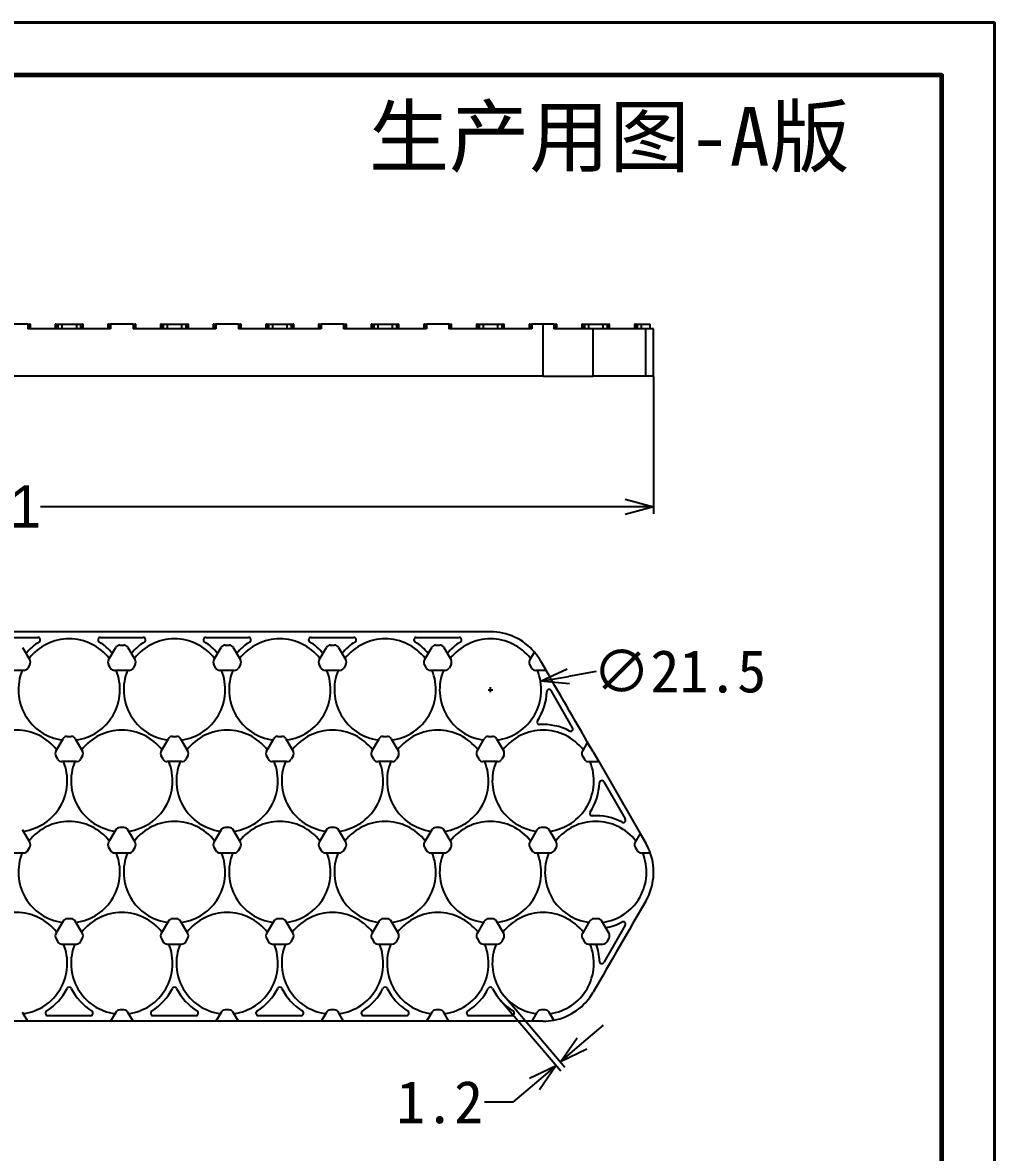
# Model space of a CAD drawing. Header units: millimetres. Extents: x 185 to 845, y 151 to 621.
# Drawn here: x 639.5 to 845.3, y 378.6 to 617.9 of the extents above; entities that cross this region are included whole.
import ezdxf
from ezdxf.lldxf.tags import DXFTag

# ---------------------------------------------------------------- set-up
doc = ezdxf.new("R2010")
doc.units = ezdxf.units.MM
doc.layers.add('dash', color=4, linetype='DASHED')
doc.layers.add('title-ifrm', color=6, linetype='Continuous', lineweight=60)
doc.layers.add('title-ofrm', color=5, linetype='Continuous', lineweight=40)
doc.styles.get("Standard").update_dxf_attribs({"font": 'simfang.ttf'})
tags = doc.linetypes.add('DASHED', pattern=[25.72, 12.86, -12.86]).pattern_tags.tags
tags[6:7] = [DXFTag(74, 4), DXFTag(75, 0), DXFTag(340, '0'), DXFTag(46, 0.0), DXFTag(50, 0.0), DXFTag(44, 0.0), DXFTag(45, 0.0)]
tags[4:5] = [DXFTag(74, 4), DXFTag(75, 0), DXFTag(340, '0'), DXFTag(46, 0.0), DXFTag(50, 0.0), DXFTag(44, 0.0), DXFTag(45, 0.0)]
doc.dimstyles.new('快速标注样式', dxfattribs={"dimtxt": 9, "dimasz": 6, "dimexe": 1.5, "dimexo": 0.1, "dimgap": 0.8, "dimtad": 0, "dimtih": 1, "dimtoh": 1, "dimdec": 1, "dimdsep": 46, "dimtxsty": 'Standard', "dimblk": 'OPEN30', "dimcen": 0.5, "dimclrd": 3, "dimclre": 3, "dimclrt": 3, "dimadec": 0, "dimazin": 0, "dimtfac": 1, "dimtdec": 1, "dimtofl": 0, "dimtmove": 0, "dimatfit": 3, "dimfxl": 1, "dimarcsym": 0})

# ---------------------------------------------------------------- blocks, each defined once
blk = doc.blocks.new('_Open30')
at = {"color": 0, "linetype": 'ByBlock', "lineweight": -2}
for p, q in [((-1, 0.268), (0, 0)), ((0, 0), (-1, -0.268)), ((0, 0), (-1, 0))]:
    blk.add_line(p, q, dxfattribs=at)
blk = doc.blocks.new('*D8')
at = {"color": 3, "lineweight": -2, "transparency": 16777216}
for p, q in [((469.88, 542.9), (469.88, 513.83)), ((773.13, 542.9), (773.13, 513.83)), ((475.88, 515.33), (599.71, 515.33)), ((767.13, 515.33), (643.3, 515.33))]:
    blk.add_line(p, q, dxfattribs=at)
at = {"layer": 'Defpoints', "color": 0, "lineweight": -3, "transparency": 16777216}
for p in [(469.88, 543), (773.13, 543), (773.13, 515.33)]:
    blk.add_point(p, dxfattribs=at)
at = {"color": 3, "lineweight": -2, "transparency": 16777216, "xscale": 6, "yscale": 6, "zscale": 6, "rotation": 180}
blk.add_blockref('_Open30', (469.88, 515.33), dxfattribs=at)
at = {"color": 3, "lineweight": -2, "transparency": 16777216, "xscale": 6, "yscale": 6, "zscale": 6}
blk.add_blockref('_Open30', (773.13, 515.33), dxfattribs=at)
at = {"color": 3, "lineweight": -3, "transparency": 16777216, "insert": (621.5, 515.33), "char_height": 9, "attachment_point": 5}
blk.add_mtext('303.3{\\fFZYaoTi|b0|i0|c134|p2;%%P1}', dxfattribs=at)
blk = doc.blocks.new('*D9')
at = {"color": 3, "lineweight": -2, "transparency": 16777216}
for p, q in [((761, 480.46), (755.09, 479.44)), ((738.08, 476.62), (739.08, 476.62)), ((738.58, 476.12), (738.58, 477.12))]:
    blk.add_line(p, q, dxfattribs=at)
at = {"layer": 'Defpoints', "color": 0, "lineweight": -3, "transparency": 16777216}
for p in [(749.17, 478.43), (727.98, 474.81)]:
    blk.add_point(p, dxfattribs=at)
at = {"color": 3, "lineweight": -2, "transparency": 16777216, "xscale": 6, "yscale": 6, "zscale": 6, "rotation": 189.7102642286873}
blk.add_blockref('_Open30', (749.17, 478.43), dxfattribs=at)
at = {"color": 3, "lineweight": -3, "transparency": 16777216, "insert": (778.6, 480.46), "char_height": 9, "attachment_point": 5}
blk.add_mtext('∅21.5', dxfattribs=at)
blk = doc.blocks.new('*D10')
at = {"color": 3, "lineweight": -2, "transparency": 16777216}
for p, q in [((741.61, 411.63), (754.37, 396.67)), ((740.7, 410.85), (753.46, 395.89)), ((757.97, 401.71), (762.53, 405.6)), ((747.92, 393.14), (743.36, 389.25)), ((743.36, 389.25), (737.36, 389.25))]:
    blk.add_line(p, q, dxfattribs=at)
at = {"layer": 'Defpoints', "color": 0, "lineweight": -3, "transparency": 16777216}
for p in [(741.55, 411.71), (740.64, 410.93), (752.49, 397.03)]:
    blk.add_point(p, dxfattribs=at)
at = {"color": 3, "lineweight": -2, "transparency": 16777216, "xscale": 6, "yscale": 6, "zscale": 6}
for p, rotation in [((753.4, 397.81), 220.4651813235711), ((752.49, 397.03), 40.46518132357109)]:
    blk.add_blockref('_Open30', p, dxfattribs=dict(at, rotation=rotation))
at = {"color": 3, "lineweight": -3, "transparency": 16777216, "insert": (727.84, 389.25), "char_height": 9, "attachment_point": 5}
blk.add_mtext('1.2', dxfattribs=at)

msp = doc.modelspace()

# ---------------------------------------------------------------- linework, layer by layer
at = {"color": 0, "linetype": 'Continuous', "lineweight": -3}
for p, q in [((640.6, 554), (635.86, 554)), ((640.6, 554), (640.62, 554)), ((640.6, 554), (640.6, 553)), ((658.16, 553), (640.6, 553)), ((640.62, 554), (641.04, 554)), ((640.62, 554), (640.62, 553)), ((641.17, 554), (641.04, 554)), ((641.04, 554), (641.04, 553)), ((641.17, 553), (641.17, 554)), ((646.43, 554), (646.43, 553)), ((646.56, 554), (646.43, 554)), ((646.56, 554), (646.98, 554)), ((646.56, 554), (646.56, 553)), ((646.98, 554), (647.85, 554)), ((646.98, 554), (646.98, 553)), ((647.85, 554), (650.9, 554)), ((647.85, 554), (647.85, 553)), ((650.9, 554), (651.77, 554)), ((650.9, 554), (650.9, 553)), ((651.77, 554), (652.19, 554)), ((651.77, 554), (651.77, 553)), ((652.32, 554), (652.19, 554)), ((652.19, 554), (652.19, 553)), ((652.32, 553), (652.32, 554)), ((657.58, 554), (657.58, 553)), ((657.71, 554), (657.58, 554)), ((657.71, 554), (658.13, 554)), ((657.71, 554), (657.71, 553)), ((658.13, 554), (658.16, 554)), ((658.13, 554), (658.13, 553)), ((662.9, 554), (658.16, 554)), ((658.16, 553), (658.16, 554)), ((662.9, 554), (662.92, 554)), ((662.9, 554), (662.9, 553)), ((680.46, 553), (662.9, 553)), ((662.92, 554), (663.34, 554)), ((662.92, 554), (662.92, 553)), ((663.47, 554), (663.34, 554)), ((663.34, 554), (663.34, 553)), ((663.47, 553), (663.47, 554)), ((668.73, 554), (668.73, 553)), ((668.86, 554), (668.73, 554)), ((668.86, 554), (669.28, 554)), ((668.86, 554), (668.86, 553)), ((669.28, 554), (670.15, 554)), ((669.28, 554), (669.28, 553)), ((670.15, 554), (673.2, 554)), ((670.15, 554), (670.15, 553)), ((673.2, 554), (674.07, 554)), ((673.2, 554), (673.2, 553)), ((674.07, 554), (674.49, 554)), ((674.07, 554), (674.07, 553)), ((674.62, 554), (674.49, 554)), ((674.49, 554), (674.49, 553)), ((674.62, 553), (674.62, 554)), ((679.88, 554), (679.88, 553)), ((680.01, 554), (679.88, 554)), ((680.01, 554), (680.43, 554)), ((680.01, 554), (680.01, 553)), ((680.43, 554), (680.46, 554)), ((680.43, 554), (680.43, 553)), ((680.46, 553), (680.46, 554)), ((685.2, 554), (680.46, 554)), ((685.2, 554), (685.22, 554)), ((685.2, 554), (685.2, 553)), ((702.76, 553), (685.2, 553)), ((685.22, 554), (685.64, 554)), ((685.22, 554), (685.22, 553)), ((685.77, 554), (685.64, 554)), ((685.64, 554), (685.64, 553)), ((685.77, 553), (685.77, 554)), ((691.03, 554), (691.03, 553)), ((691.16, 554), (691.03, 554)), ((691.16, 554), (691.58, 554)), ((691.16, 554), (691.16, 553)), ((691.58, 554), (692.45, 554)), ((691.58, 554), (691.58, 553)), ((692.45, 554), (695.5, 554)), ((692.45, 554), (692.45, 553)), ((695.5, 554), (696.37, 554)), ((695.5, 554), (695.5, 553)), ((696.37, 554), (696.79, 554)), ((696.37, 554), (696.37, 553)), ((696.92, 554), (696.79, 554)), ((696.79, 554), (696.79, 553)), ((696.92, 553), (696.92, 554)), ((702.18, 554), (702.18, 553)), ((702.31, 554), (702.18, 554)), ((702.31, 554), (702.73, 554)), ((702.31, 554), (702.31, 553)), ((702.73, 554), (702.76, 554)), ((702.73, 554), (702.73, 553)), ((707.5, 554), (702.76, 554)), ((702.76, 553), (702.76, 554)), ((707.5, 554), (707.52, 554)), ((707.5, 554), (707.5, 553)), ((725.06, 553), (707.5, 553)), ((707.52, 554), (707.94, 554)), ((707.52, 554), (707.52, 553)), ((708.07, 554), (707.94, 554)), ((707.94, 554), (707.94, 553)), ((708.07, 553), (708.07, 554)), ((713.33, 554), (713.33, 553)), ((713.46, 554), (713.33, 554)), ((713.46, 554), (713.88, 554)), ((713.46, 554), (713.46, 553)), ((713.88, 554), (714.75, 554)), ((713.88, 554), (713.88, 553)), ((714.75, 554), (717.8, 554)), ((714.75, 554), (714.75, 553)), ((717.8, 554), (718.67, 554)), ((717.8, 554), (717.8, 553)), ((718.67, 554), (719.09, 554)), ((718.67, 554), (718.67, 553)), ((719.22, 554), (719.09, 554)), ((719.09, 554), (719.09, 553)), ((719.22, 553), (719.22, 554)), ((724.48, 554), (724.48, 553)), ((724.61, 554), (724.48, 554)), ((724.61, 554), (725.03, 554)), ((724.61, 554), (724.61, 553)), ((725.03, 554), (725.06, 554)), ((725.03, 554), (725.03, 553)), ((729.8, 554), (725.06, 554)), ((725.06, 553), (725.06, 554)), ((729.8, 554), (729.82, 554)), ((729.8, 554), (729.8, 553)), ((747.36, 553), (729.8, 553)), ((729.82, 554), (730.24, 554)), ((729.82, 554), (729.82, 553)), ((730.37, 554), (730.24, 554)), ((730.24, 554), (730.24, 553)), ((730.37, 553), (730.37, 554)), ((735.63, 554), (735.63, 553)), ((735.76, 554), (735.63, 554)), ((735.76, 554), (736.18, 554)), ((735.76, 554), (735.76, 553)), ((736.18, 554), (737.05, 554)), ((736.18, 554), (736.18, 553)), ((737.05, 554), (740.1, 554)), ((737.05, 554), (737.05, 553)), ((740.1, 554), (740.97, 554)), ((740.1, 554), (740.1, 553)), ((740.97, 554), (741.39, 554)), ((740.97, 554), (740.97, 553)), ((741.52, 554), (741.39, 554)), ((741.39, 554), (741.39, 553)), ((741.52, 553), (741.52, 554)), ((746.78, 554), (746.78, 553)), ((746.91, 554), (746.78, 554)), ((746.91, 554), (747.33, 554)), ((746.91, 554), (746.91, 553)), ((747.33, 554), (747.36, 554)), ((747.33, 554), (747.33, 553)), ((749.73, 554), (747.36, 554)), ((747.36, 553), (747.36, 554)), ((751.98, 554), (749.73, 554)), ((749.73, 543), (749.73, 554)), ((751.98, 554), (752.12, 554)), ((751.98, 554), (751.98, 553)), ((760.34, 553), (751.98, 553)), ((752.12, 554), (752.54, 554)), ((752.12, 554), (752.12, 553)), ((752.67, 554), (752.54, 554)), ((752.54, 554), (752.54, 553)), ((752.67, 553), (752.67, 554)), ((757.93, 554), (757.93, 553)), ((758.06, 554), (757.93, 554)), ((758.06, 554), (758.48, 554)), ((758.06, 554), (758.06, 553)), ((758.48, 554), (759.35, 554)), ((758.48, 554), (758.48, 553)), ((759.35, 554), (762.4, 554)), ((759.35, 554), (759.35, 553)), ((760.34, 543), (760.34, 553)), ((762.4, 554), (763.27, 554)), ((762.4, 554), (762.4, 553)), ((763.27, 554), (763.69, 554)), ((763.27, 554), (763.27, 553)), ((763.82, 554), (763.69, 554)), ((763.69, 554), (763.69, 553)), ((763.82, 553), (763.82, 554)), ((769.08, 554), (769.08, 553)), ((769.21, 554), (769.08, 554)), ((769.21, 554), (769.63, 554)), ((769.21, 554), (769.21, 553)), ((769.63, 554), (770.5, 554)), ((769.63, 554), (769.63, 553)), ((770.5, 554), (772.43, 554)), ((770.5, 554), (770.5, 553)), ((773.13, 553), (771.49, 553)), ((771.49, 543), (771.49, 553)), ((772.43, 553), (772.43, 554)), ((773.13, 543), (773.13, 553)), ((749.73, 543), (618.03, 543)), ((749.73, 543), (760.34, 543)), ((771.49, 543), (760.34, 543)), ((773.13, 543), (771.49, 543))]:
    msp.add_line(p, q, dxfattribs=at)
at = {"lineweight": -3}
for p, q in [((738.58, 488.87), (582.48, 488.87)), ((633.69, 487.67), (642.77, 487.67)), ((655.99, 487.67), (665.07, 487.67)), ((660.1, 486.05), (660.95, 486.05)), ((678.29, 487.67), (687.37, 487.67)), ((682.4, 486.05), (683.25, 486.05)), ((700.59, 487.67), (709.67, 487.67)), ((704.7, 486.05), (705.55, 486.05)), ((722.89, 487.67), (731.97, 487.67)), ((727, 486.05), (727.85, 486.05)), ((639.52, 485.55), (641.04, 482.92)), ((657.72, 482.92), (659.24, 485.55)), ((661.82, 485.55), (663.34, 482.92)), ((680.02, 482.92), (681.54, 485.55)), ((684.12, 485.55), (685.64, 482.92)), ((702.32, 482.92), (703.84, 485.55)), ((706.42, 485.55), (707.94, 482.92)), ((724.62, 482.92), (726.14, 485.55)), ((728.72, 485.55), (730.24, 482.92)), ((746.92, 482.92), (747.88, 484.59)), ((641.04, 481.92), (640.62, 481.19)), ((658.13, 481.19), (657.71, 481.92)), ((663.34, 481.92), (662.92, 481.19)), ((680.43, 481.19), (680.01, 481.92)), ((685.64, 481.92), (685.22, 481.19)), ((702.73, 481.19), (702.31, 481.92)), ((707.94, 481.92), (707.52, 481.19)), ((725.03, 481.19), (724.61, 481.92)), ((730.24, 481.92), (729.82, 481.19)), ((747.33, 481.19), (746.91, 481.92)), ((749.19, 482.74), (750.37, 480.69)), ((639.75, 480.69), (636.7, 480.69)), ((662.05, 480.69), (659, 480.69)), ((684.35, 480.69), (681.3, 480.69)), ((706.65, 480.69), (703.6, 480.69)), ((728.95, 480.69), (725.9, 480.69)), ((750.37, 480.69), (748.2, 480.69)), ((755.99, 468.56), (751.45, 476.42)), ((648.95, 466.74), (649.8, 466.74)), ((671.25, 466.74), (672.1, 466.74)), ((693.55, 466.74), (694.4, 466.74)), ((715.85, 466.74), (716.7, 466.74)), ((738.15, 466.74), (739, 466.74)), ((646.57, 463.61), (648.09, 466.24)), ((650.67, 466.24), (652.19, 463.61)), ((668.87, 463.61), (670.39, 466.24)), ((672.97, 466.24), (674.49, 463.61)), ((691.17, 463.61), (692.69, 466.24)), ((695.27, 466.24), (696.79, 463.61)), ((713.47, 463.61), (714.99, 466.24)), ((717.57, 466.24), (719.09, 463.61)), ((735.77, 463.61), (737.29, 466.24)), ((739.87, 466.24), (741.39, 463.61)), ((759.03, 465.28), (758.07, 463.61)), ((646.98, 461.88), (646.56, 462.61)), ((652.19, 462.61), (651.77, 461.88)), ((669.28, 461.88), (668.86, 462.61)), ((674.49, 462.61), (674.07, 461.88)), ((691.58, 461.88), (691.16, 462.61)), ((696.79, 462.61), (696.37, 461.88)), ((713.88, 461.88), (713.46, 462.61)), ((719.09, 462.61), (718.67, 461.88)), ((736.18, 461.88), (735.76, 462.61)), ((741.39, 462.61), (740.97, 461.88)), ((758.06, 462.61), (758.48, 461.88)), ((760.34, 463.43), (761.52, 461.38)), ((650.9, 461.38), (647.85, 461.38)), ((673.2, 461.38), (670.15, 461.38)), ((695.5, 461.38), (692.45, 461.38)), ((717.8, 461.38), (714.75, 461.38)), ((740.1, 461.38), (737.05, 461.38)), ((759.35, 461.38), (761.52, 461.38)), ((761.52, 461.38), (770.3, 446.17)), ((762.6, 457.11), (767.14, 449.24)), ((660.95, 447.42), (660.1, 447.42)), ((683.25, 447.42), (682.4, 447.42)), ((705.55, 447.42), (704.7, 447.42)), ((727.85, 447.42), (727, 447.42)), ((750.15, 447.42), (749.3, 447.42)), ((641.04, 444.3), (639.52, 446.93)), ((659.24, 446.93), (657.72, 444.3)), ((663.34, 444.3), (661.82, 446.93)), ((681.54, 446.93), (680.02, 444.3)), ((685.64, 444.3), (684.12, 446.93)), ((703.84, 446.93), (702.32, 444.3)), ((707.94, 444.3), (706.42, 446.93)), ((726.14, 446.93), (724.62, 444.3)), ((730.24, 444.3), (728.72, 446.93)), ((748.44, 446.93), (746.92, 444.3)), ((752.54, 444.3), (751.02, 446.93)), ((770.3, 446.17), (769.22, 444.3)), ((770.3, 446.17), (771.49, 444.12)), ((640.62, 442.57), (641.04, 443.3)), ((657.71, 443.3), (658.13, 442.57)), ((662.92, 442.57), (663.34, 443.3)), ((680.01, 443.3), (680.43, 442.57)), ((685.22, 442.57), (685.64, 443.3)), ((702.31, 443.3), (702.73, 442.57)), ((707.52, 442.57), (707.94, 443.3)), ((724.61, 443.3), (725.03, 442.57)), ((729.82, 442.57), (730.24, 443.3)), ((746.91, 443.3), (747.33, 442.57)), ((752.12, 442.57), (752.54, 443.3)), ((769.21, 443.3), (769.63, 442.57)), ((636.7, 442.07), (639.75, 442.07)), ((659, 442.07), (662.05, 442.07)), ((681.3, 442.07), (684.35, 442.07)), ((703.6, 442.07), (706.65, 442.07)), ((725.9, 442.07), (728.95, 442.07)), ((748.2, 442.07), (751.25, 442.07)), ((770.5, 442.07), (772.43, 442.07)), ((648.09, 427.61), (646.57, 424.99)), ((649.8, 428.11), (648.95, 428.11)), ((652.19, 424.99), (650.67, 427.61)), ((670.39, 427.61), (668.87, 424.99)), ((672.1, 428.11), (671.25, 428.11)), ((674.49, 424.99), (672.97, 427.61)), ((692.69, 427.61), (691.17, 424.99)), ((694.4, 428.11), (693.55, 428.11)), ((696.79, 424.99), (695.27, 427.61)), ((714.99, 427.61), (713.47, 424.99)), ((716.7, 428.11), (715.85, 428.11)), ((719.09, 424.99), (717.57, 427.61)), ((737.29, 427.61), (735.77, 424.99)), ((739, 428.11), (738.15, 428.11)), ((741.39, 424.99), (739.87, 427.61)), ((759.59, 427.61), (758.07, 424.99)), ((761.3, 428.11), (760.45, 428.11)), ((763.69, 424.99), (762.17, 427.61)), ((767.14, 426.75), (762.6, 418.88)), ((646.56, 423.99), (646.98, 423.26)), ((651.77, 423.26), (652.19, 423.99)), ((668.86, 423.99), (669.28, 423.26)), ((674.07, 423.26), (674.49, 423.99)), ((691.16, 423.99), (691.58, 423.26)), ((696.37, 423.26), (696.79, 423.99)), ((713.46, 423.99), (713.88, 423.26)), ((718.67, 423.26), (719.09, 423.99)), ((735.76, 423.99), (736.18, 423.26)), ((740.97, 423.26), (741.39, 423.99)), ((758.06, 423.99), (758.48, 423.26)), ((763.27, 423.26), (763.69, 423.99)), ((647.85, 422.75), (650.9, 422.75)), ((670.15, 422.75), (673.2, 422.75)), ((692.45, 422.75), (695.5, 422.75)), ((714.75, 422.75), (717.8, 422.75)), ((737.05, 422.75), (740.1, 422.75)), ((759.35, 422.75), (762.4, 422.75)), ((640.6, 406.43), (639.52, 408.3)), ((644.84, 407.63), (653.92, 407.63)), ((659.24, 408.3), (658.16, 406.43)), ((660.95, 408.8), (660.1, 408.8)), ((662.9, 406.43), (661.82, 408.3)), ((667.14, 407.63), (676.22, 407.63)), ((681.54, 408.3), (680.46, 406.43)), ((683.25, 408.8), (682.4, 408.8)), ((685.2, 406.43), (684.12, 408.3)), ((689.44, 407.63), (698.52, 407.63)), ((703.84, 408.3), (702.76, 406.43)), ((705.55, 408.8), (704.7, 408.8)), ((707.5, 406.43), (706.42, 408.3)), ((711.74, 407.63), (720.82, 407.63)), ((726.14, 408.3), (725.06, 406.43)), ((727.85, 408.8), (727, 408.8)), ((729.8, 406.43), (728.72, 408.3)), ((734.04, 407.63), (743.12, 407.63)), ((748.44, 408.3), (747.36, 406.43)), ((750.15, 408.8), (749.3, 408.8)), ((751.98, 406.64), (751.02, 408.3)), ((640.6, 406.43), (635.86, 406.43)), ((658.16, 406.43), (640.6, 406.43)), ((662.9, 406.43), (658.16, 406.43)), ((680.46, 406.43), (662.9, 406.43)), ((685.2, 406.43), (680.46, 406.43)), ((702.76, 406.43), (685.2, 406.43)), ((707.5, 406.43), (702.76, 406.43)), ((725.06, 406.43), (707.5, 406.43)), ((729.8, 406.43), (725.06, 406.43)), ((747.36, 406.43), (729.8, 406.43)), ((749.73, 406.43), (747.36, 406.43))]:
    msp.add_line(p, q, dxfattribs=at)
for centre, radius, start, end in [((738.58, 476.62), 12.25, 40.5814, 90), ((649.38, 476.62), 11.95, 122.0711, 139.924), ((649.38, 476.62), 10.75, 37.751, 142.249), ((642.77, 487.17), 0.5, 302.0711, 90), ((655.99, 487.17), 0.5, 90, 237.9289), ((649.38, 476.62), 11.95, 40.076, 57.9289), ((660.1, 485.05), 1, 90, 149.9136), ((660.95, 485.05), 1, 30.0864, 90), ((671.68, 476.62), 11.95, 122.0711, 139.924), ((671.68, 476.62), 10.75, 37.751, 142.249), ((665.07, 487.17), 0.5, 302.0711, 90), ((678.29, 487.17), 0.5, 90, 237.9289), ((671.68, 476.62), 11.95, 40.076, 57.9289), ((682.4, 485.05), 1, 90, 149.9136), ((683.25, 485.05), 1, 30.0864, 90), ((693.98, 476.62), 11.95, 122.0711, 139.924), ((693.98, 476.62), 10.75, 37.751, 142.249), ((687.37, 487.17), 0.5, 302.0711, 90), ((700.59, 487.17), 0.5, 90, 237.9289), ((693.98, 476.62), 11.95, 40.076, 57.9289), ((704.7, 485.05), 1, 90, 149.9136), ((705.55, 485.05), 1, 30.0864, 90), ((716.28, 476.62), 11.95, 122.0711, 139.924), ((716.28, 476.62), 10.75, 37.751, 142.249), ((709.67, 487.17), 0.5, 302.0711, 90), ((722.89, 487.17), 0.5, 90, 237.9289), ((716.28, 476.62), 11.95, 40.076, 57.9289), ((727, 485.05), 1, 90, 149.9136), ((727.85, 485.05), 1, 30.0864, 90), ((738.58, 476.62), 11.95, 122.0711, 139.924), ((738.58, 476.62), 10.75, 37.751, 142.249), ((731.97, 487.17), 0.5, 302.0711, 90), ((738.58, 476.62), 12.25, 30, 40.5814), ((639.75, 481.69), 1, 270, 330.1728), ((640.17, 482.42), 1, 330.1728, 30.0864), ((658.58, 482.42), 1, 149.9136, 209.8272), ((659, 481.69), 1, 209.8272, 270), ((662.05, 481.69), 1, 270, 330.1728), ((662.47, 482.42), 1, 330.1728, 30.0864), ((680.88, 482.42), 1, 149.9136, 209.8272), ((681.3, 481.69), 1, 209.8272, 270), ((684.35, 481.69), 1, 270, 330.1728), ((684.77, 482.42), 1, 330.1728, 30.0864), ((703.18, 482.42), 1, 149.9136, 209.8272), ((703.6, 481.69), 1, 209.8272, 270), ((706.65, 481.69), 1, 270, 330.1728), ((707.07, 482.42), 1, 330.1728, 30.0864), ((725.48, 482.42), 1, 149.9136, 209.8272), ((725.9, 481.69), 1, 209.8272, 270), ((728.95, 481.69), 1, 270, 330.1728), ((729.37, 482.42), 1, 330.1728, 30.0864), ((747.78, 482.42), 1, 149.9136, 209.8272), ((748.2, 481.69), 1, 209.8272, 270), ((649.38, 476.62), 10.75, 157.7522, 262.2699), ((649.38, 476.62), 10.75, 277.7301, 22.2478), ((671.68, 476.62), 10.75, 157.7522, 262.2699), ((671.68, 476.62), 10.75, 277.7301, 22.2478), ((693.98, 476.62), 10.75, 157.7522, 262.2699), ((693.98, 476.62), 10.75, 277.7301, 22.2478), ((716.28, 476.62), 10.75, 157.7522, 262.2699), ((716.28, 476.62), 10.75, 277.7301, 22.2478), ((738.58, 476.62), 10.75, 157.7522, 262.2699), ((738.58, 476.62), 10.75, 277.7301, 22.2478), ((738.58, 476.62), 11.95, 326.4167, 357.9289), ((751.02, 476.17), 0.5, 30, 177.9289), ((748.95, 469.73), 0.5, 146.4167, 273.5833), ((749.73, 457.31), 11.95, 62.0711, 93.5833), ((638.23, 457.31), 10.75, 37.751, 142.249), ((648.95, 465.74), 1, 90, 149.9136), ((649.8, 465.74), 1, 30.0864, 90), ((660.53, 457.31), 10.75, 37.751, 142.249), ((671.25, 465.74), 1, 90, 149.9136), ((672.1, 465.74), 1, 30.0864, 90), ((682.83, 457.31), 10.75, 37.751, 142.249), ((693.55, 465.74), 1, 90, 149.9136), ((694.4, 465.74), 1, 30.0864, 90), ((705.13, 457.31), 10.75, 37.751, 142.249), ((715.85, 465.74), 1, 90, 149.9136), ((716.7, 465.74), 1, 30.0864, 90), ((727.43, 457.31), 10.75, 37.751, 142.249), ((738.15, 465.74), 1, 90, 149.9136), ((739, 465.74), 1, 30.0864, 90), ((749.73, 457.31), 10.75, 90, 142.249), ((749.73, 457.31), 10.75, 37.751, 90), ((755.56, 468.31), 0.5, 242.0711, 30), ((749.73, 457.31), 12.25, 30, 40.5814), ((647.43, 463.11), 1, 149.9136, 209.8272), ((647.85, 462.38), 1, 209.8272, 270), ((650.9, 462.38), 1, 270, 330.1728), ((651.32, 463.11), 1, 330.1728, 30.0864), ((669.73, 463.11), 1, 149.9136, 209.8272), ((670.15, 462.38), 1, 209.8272, 270), ((673.2, 462.38), 1, 270, 330.1728), ((673.62, 463.11), 1, 330.1728, 30.0864), ((692.03, 463.11), 1, 149.9136, 209.8272), ((692.45, 462.38), 1, 209.8272, 270), ((695.5, 462.38), 1, 270, 330.1728), ((695.92, 463.11), 1, 330.1728, 30.0864), ((714.33, 463.11), 1, 149.9136, 209.8272), ((714.75, 462.38), 1, 209.8272, 270), ((717.8, 462.38), 1, 270, 330.1728), ((718.22, 463.11), 1, 330.1728, 30.0864), ((736.63, 463.11), 1, 149.9136, 209.8272), ((737.05, 462.38), 1, 209.8272, 270), ((740.1, 462.38), 1, 270, 330.1728), ((740.52, 463.11), 1, 330.1728, 30.0864), ((758.93, 463.11), 1, 149.9136, 209.8272), ((759.35, 462.38), 1, 209.8272, 270), ((638.23, 457.31), 10.75, 277.7301, 22.2478), ((660.53, 457.31), 10.75, 157.7522, 262.2699), ((660.53, 457.31), 10.75, 277.7301, 22.2478), ((682.83, 457.31), 10.75, 157.7522, 262.2699), ((682.83, 457.31), 10.75, 277.7301, 22.2478), ((705.13, 457.31), 10.75, 157.7522, 262.2699), ((705.13, 457.31), 10.75, 277.7301, 22.2478), ((727.43, 457.31), 10.75, 157.7522, 262.2699), ((727.43, 457.31), 10.75, 277.7301, 22.2478), ((749.73, 457.31), 10.75, 157.7522, 262.2699), ((749.73, 457.31), 10.75, 277.7301, 22.2478), ((762.17, 456.86), 0.5, 30, 177.9289), ((749.73, 457.31), 11.95, 326.4167, 357.9289), ((760.1, 450.42), 0.5, 146.4167, 273.5833), ((760.88, 437.99), 11.95, 62.0711, 93.5833), ((649.38, 437.99), 10.75, 37.751, 142.249), ((660.1, 446.42), 1, 90, 149.9136), ((660.95, 446.42), 1, 30.0864, 90), ((671.68, 437.99), 10.75, 37.751, 142.249), ((682.4, 446.42), 1, 90, 149.9136), ((683.25, 446.42), 1, 30.0864, 90), ((693.98, 437.99), 10.75, 37.751, 142.249), ((704.7, 446.42), 1, 90, 149.9136), ((705.55, 446.42), 1, 30.0864, 90), ((716.28, 437.99), 10.75, 37.751, 142.249), ((727, 446.42), 1, 90, 149.9136), ((727.85, 446.42), 1, 30.0864, 90), ((738.58, 437.99), 10.75, 37.751, 142.249), ((749.3, 446.42), 1, 90, 149.9136), ((750.15, 446.42), 1, 30.0864, 90), ((760.88, 437.99), 10.75, 37.751, 142.249), ((766.71, 448.99), 0.5, 242.0711, 30), ((639.75, 443.07), 1, 270, 330.1728), ((640.17, 443.8), 1, 330.1728, 30.0864), ((658.58, 443.8), 1, 149.9136, 209.8272), ((659, 443.07), 1, 209.8272, 270), ((662.05, 443.07), 1, 270, 330.1728), ((662.47, 443.8), 1, 330.1728, 30.0864), ((680.88, 443.8), 1, 149.9136, 209.8272), ((681.3, 443.07), 1, 209.8272, 270), ((684.35, 443.07), 1, 270, 330.1728), ((684.77, 443.8), 1, 330.1728, 30.0864), ((703.18, 443.8), 1, 149.9136, 209.8272), ((703.6, 443.07), 1, 209.8272, 270), ((706.65, 443.07), 1, 270, 330.1728), ((707.07, 443.8), 1, 330.1728, 30.0864), ((725.48, 443.8), 1, 149.9136, 209.8272), ((725.9, 443.07), 1, 209.8272, 270), ((728.95, 443.07), 1, 270, 330.1728), ((729.37, 443.8), 1, 330.1728, 30.0864), ((747.78, 443.8), 1, 149.9136, 209.8272), ((748.2, 443.07), 1, 209.8272, 270), ((751.25, 443.07), 1, 270, 330.1728), ((751.67, 443.8), 1, 330.1728, 30.0864), ((770.08, 443.8), 1, 149.9136, 209.8272), ((770.5, 443.07), 1, 209.8272, 270), ((760.88, 437.99), 12.25, 19.4055, 30), ((649.38, 437.99), 10.75, 157.7522, 262.2699), ((649.38, 437.99), 10.75, 277.7301, 22.2478), ((671.68, 437.99), 10.75, 157.7522, 262.2699), ((671.68, 437.99), 10.75, 277.7301, 22.2478), ((693.98, 437.99), 10.75, 157.7522, 262.2699), ((693.98, 437.99), 10.75, 277.7301, 22.2478), ((716.28, 437.99), 10.75, 157.7522, 262.2699), ((716.28, 437.99), 10.75, 277.7301, 22.2478), ((738.58, 437.99), 10.75, 157.7522, 262.2699), ((738.58, 437.99), 10.75, 277.7301, 22.2478), ((760.88, 437.99), 10.75, 157.7522, 262.2699), ((760.88, 437.99), 10.75, 277.7301, 22.2478), ((760.88, 437.99), 12.25, 330, 19.4055), ((638.23, 418.68), 10.75, 37.751, 142.249), ((660.53, 418.68), 10.75, 37.751, 142.249), ((682.83, 418.68), 10.75, 37.751, 142.249), ((705.13, 418.68), 10.75, 37.751, 142.249), ((727.43, 418.68), 10.75, 37.751, 142.249), ((749.73, 418.68), 10.75, 37.751, 142.249), ((648.95, 427.11), 1, 90, 149.9136), ((649.8, 427.11), 1, 30.0864, 90), ((671.25, 427.11), 1, 90, 149.9136), ((672.1, 427.11), 1, 30.0864, 90), ((693.55, 427.11), 1, 90, 149.9136), ((694.4, 427.11), 1, 30.0864, 90), ((715.85, 427.11), 1, 90, 149.9136), ((716.7, 427.11), 1, 30.0864, 90), ((738.15, 427.11), 1, 90, 149.9136), ((739, 427.11), 1, 30.0864, 90), ((760.45, 427.11), 1, 90, 149.9136), ((761.3, 427.11), 1, 30.0864, 90), ((760.88, 437.99), 11.95, 280.0773, 297.9289), ((766.71, 427), 0.5, 330, 117.9289), ((647.43, 424.49), 1, 149.9136, 209.8272), ((651.32, 424.49), 1, 330.1728, 30.0864), ((669.73, 424.49), 1, 149.9136, 209.8272), ((673.62, 424.49), 1, 330.1728, 30.0864), ((692.03, 424.49), 1, 149.9136, 209.8272), ((695.92, 424.49), 1, 330.1728, 30.0864), ((714.33, 424.49), 1, 149.9136, 209.8272), ((718.22, 424.49), 1, 330.1728, 30.0864), ((736.63, 424.49), 1, 149.9136, 209.8272), ((740.52, 424.49), 1, 330.1728, 30.0864), ((758.93, 424.49), 1, 149.9136, 209.8272), ((762.82, 424.49), 1, 330.1728, 30.0864), ((638.23, 418.68), 10.75, 277.7301, 22.2478), ((647.85, 423.75), 1, 209.8272, 270), ((660.53, 418.68), 10.75, 157.7522, 262.2699), ((650.9, 423.75), 1, 270, 330.1728), ((660.53, 418.68), 10.75, 277.7301, 22.2478), ((670.15, 423.75), 1, 209.8272, 270), ((682.83, 418.68), 10.75, 157.7522, 262.2699), ((673.2, 423.75), 1, 270, 330.1728), ((682.83, 418.68), 10.75, 277.7301, 22.2478), ((692.45, 423.75), 1, 209.8272, 270), ((705.13, 418.68), 10.75, 157.7522, 262.2699), ((695.5, 423.75), 1, 270, 330.1728), ((705.13, 418.68), 10.75, 277.7301, 22.2478), ((714.75, 423.75), 1, 209.8272, 270), ((727.43, 418.68), 10.75, 157.7522, 262.2699), ((717.8, 423.75), 1, 270, 330.1728), ((727.43, 418.68), 10.75, 277.7301, 22.2478), ((737.05, 423.75), 1, 209.8272, 270), ((749.73, 418.68), 10.75, 157.7522, 262.2699), ((740.1, 423.75), 1, 270, 330.1728), ((749.73, 418.68), 10.75, 277.7301, 22.2478), ((759.35, 423.75), 1, 209.8272, 270), ((749.73, 418.68), 11.95, 2.0711, 19.913), ((762.4, 423.75), 1, 270, 330.1728), ((762.17, 419.13), 0.5, 182.0711, 330), ((638.23, 418.68), 11.95, 302.0711, 333.5833), ((649.38, 413.14), 0.5, 26.4167, 153.5833), ((660.53, 418.68), 11.95, 206.4167, 237.9289), ((660.53, 418.68), 11.95, 302.0711, 333.5833), ((671.68, 413.14), 0.5, 26.4167, 153.5833), ((682.83, 418.68), 11.95, 206.4167, 237.9289), ((682.83, 418.68), 11.95, 302.0711, 333.5833), ((693.98, 413.14), 0.5, 26.4167, 153.5833), ((705.13, 418.68), 11.95, 206.4167, 237.9289), ((705.13, 418.68), 11.95, 302.0711, 333.5833), ((716.28, 413.14), 0.5, 26.4167, 153.5833), ((727.43, 418.68), 11.95, 206.4167, 237.9289), ((727.43, 418.68), 11.95, 302.0711, 333.5833), ((738.58, 413.14), 0.5, 26.4167, 153.5833), ((749.73, 418.68), 11.95, 206.4167, 237.9289), ((749.73, 418.68), 12.25, 280.5874, 330), ((644.84, 408.13), 0.5, 122.0711, 270), ((653.92, 408.13), 0.5, 270, 57.9289), ((660.1, 407.8), 1, 90, 149.9136), ((660.95, 407.8), 1, 30.0864, 90), ((667.14, 408.13), 0.5, 122.0711, 270), ((676.22, 408.13), 0.5, 270, 57.9289), ((682.4, 407.8), 1, 90, 149.9136), ((683.25, 407.8), 1, 30.0864, 90), ((689.44, 408.13), 0.5, 122.0711, 270), ((698.52, 408.13), 0.5, 270, 57.9289), ((704.7, 407.8), 1, 90, 149.9136), ((705.55, 407.8), 1, 30.0864, 90), ((711.74, 408.13), 0.5, 122.0711, 270), ((720.82, 408.13), 0.5, 270, 57.9289), ((727, 407.8), 1, 90, 149.9136), ((727.85, 407.8), 1, 30.0864, 90), ((734.04, 408.13), 0.5, 122.0711, 270), ((743.12, 408.13), 0.5, 270, 57.9289), ((749.3, 407.8), 1, 90, 149.9136), ((750.15, 407.8), 1, 30.0864, 90), ((749.73, 418.68), 12.25, 270, 280.5874)]:
    msp.add_arc(centre, radius, start, end, dxfattribs=at)
at = {"color": 0, "linetype": 'Continuous', "lineweight": -3}
msp.add_open_spline([(771.49, 553), (767.77, 553), (764.05, 553), (760.34, 553)], degree=3, dxfattribs=at)
at = {"lineweight": -3}
for points in [[(760.34, 463.43), (757.02, 469.18), (753.69, 474.94), (750.37, 480.69)], [(771.49, 431.87), (767.77, 425.43), (764.05, 419), (760.34, 412.56)]]:
    msp.add_open_spline(points, degree=3, dxfattribs=at)
at = {"layer": 'title-ifrm'}
msp.add_lwpolyline([(240.74, 162.22), (834.19, 162.22), (834.19, 606.75), (240.74, 606.75)], close=True, dxfattribs=at)
at = {"layer": 'title-ofrm'}
msp.add_lwpolyline([(185.18, 151.11), (845.3, 151.11), (845.3, 617.86), (185.18, 617.86)], close=True, dxfattribs=at)

# ---------------------------------------------------------------- texts
at = {"layer": 'dash', "insert": (712.86, 599.99), "char_height": 12.4467, "width": 175.6491, "attachment_point": 1}
msp.add_mtext('{\\fSimSun|b0|i0|c134|p2;生产用图-A版}', dxfattribs=at)

# ---------------------------------------------------------------- dimensions: what is measured, and where the dimension line sits
at = {"lineweight": -3}
dim = msp.add_linear_dim(base=(773.12782316, 515.328464), p1=(469.87782316, 543.00376604), p2=(773.12782316, 543.00376604), text='<>{\\fFZYaoTi|b0|i0|c134|p2;%%P1}', dimstyle='快速标注样式', dxfattribs=at)
dim.commit()
dim.dimension.update_dxf_attribs({"geometry": '*D8', "text_midpoint": (621.50282316, 515.328464)})
dim = msp.add_diameter_dim_2p(p1=(727.98, 474.81), p2=(749.17, 478.43), dimstyle='快速标注样式', dxfattribs=at)
dim.commit()
dim.dimension.update_dxf_attribs({"geometry": '*D9', "text_midpoint": (778.6, 480.46)})
dim = msp.add_aligned_dim(p1=(741.55, 411.71), p2=(740.64, 410.93), distance=18.26, dimstyle='快速标注样式', dxfattribs=at)
dim.commit()
dim.dimension.update_dxf_attribs({"geometry": '*D10', "text_midpoint": (727.84, 389.25)})

doc.saveas('drawing.dxf')
